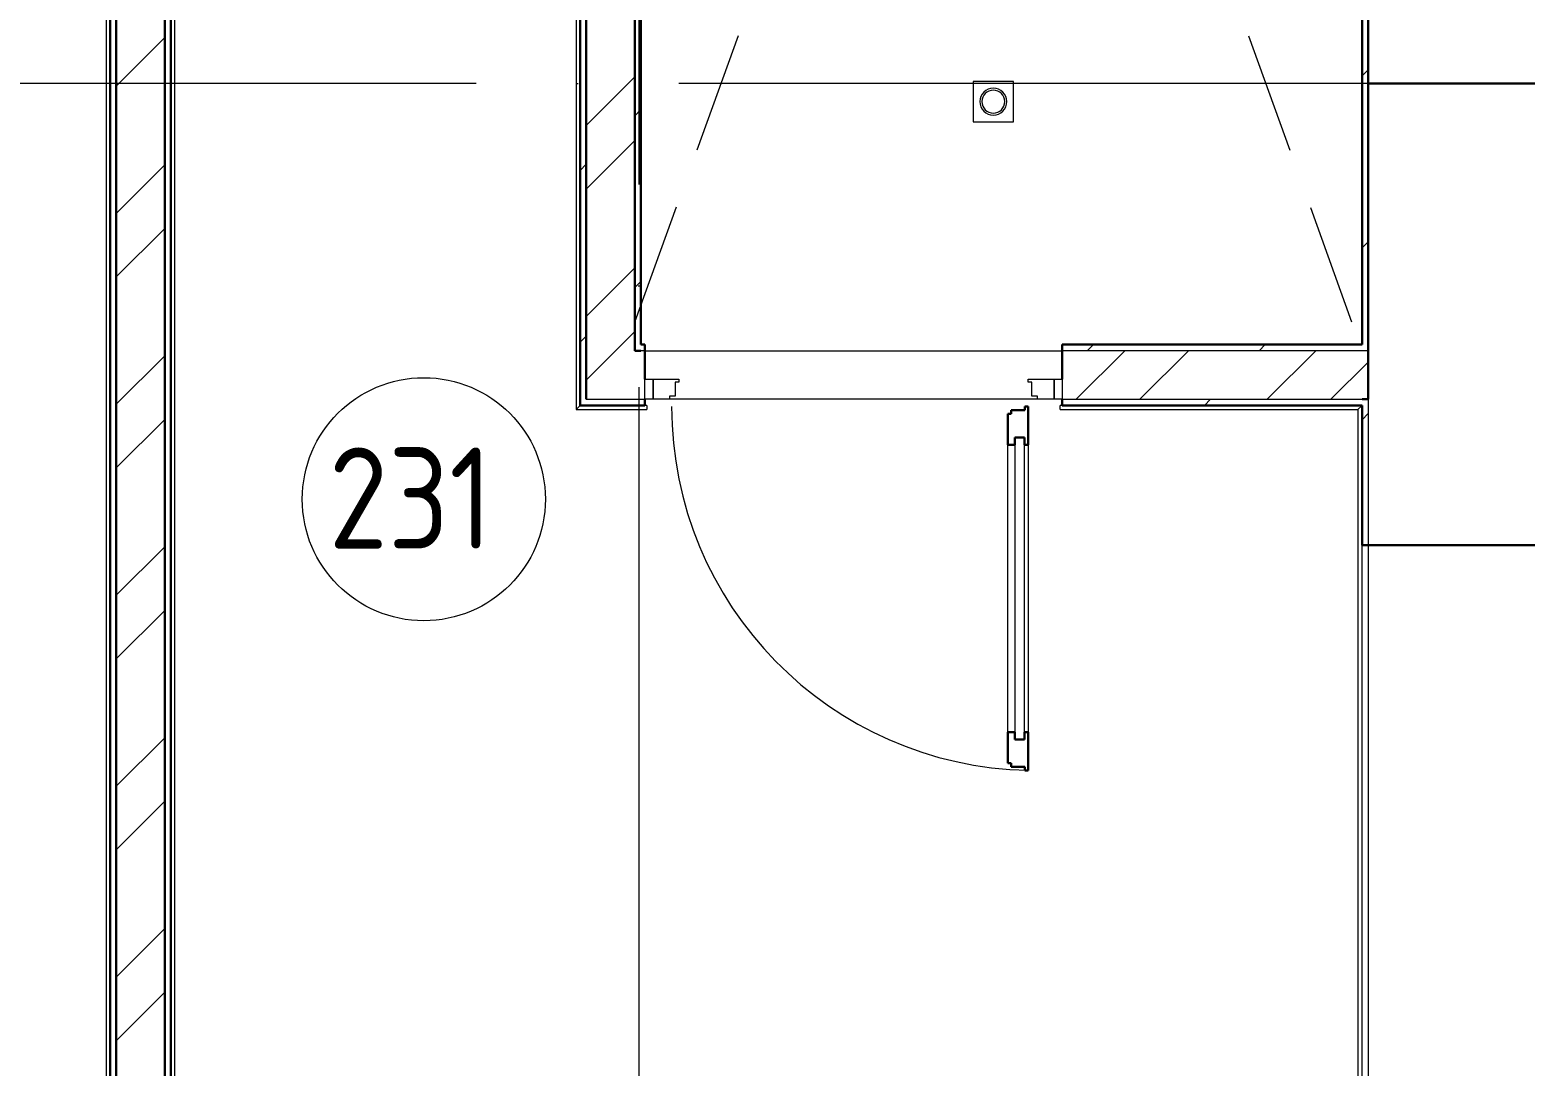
# Model space of a CAD drawing. Header units: millimetres. Extents: x -88595 to 880822, y -1054509 to -148035.
# Drawn here: x 298910 to 302601, y -249678 to -247120 of the extents above; entities that cross this region are included whole.
import ezdxf

# ---------------------------------------------------------------- set-up
doc = ezdxf.new("R2010")
doc.units = ezdxf.units.MM
doc.linetypes.add('ADSK_Линия сетки', pattern=[25, 20, -2.5, 0, -2.5])
doc.linetypes.add('ADSK_Сверху', pattern=[4.5, 3, -1.5])
for name, color, linetype, lineweight in [('Двери', 7, 'Continuous', 9), ('Линии', 7, 'Continuous', 9), ('Марки помещений', 7, 'Continuous', 20), ('Оборудование', 7, 'Continuous', 18), ('Ограждение', 7, 'Continuous', 9), ('Оси', 7, 'Continuous', 9), ('Сантехника', 7, 'Continuous', 18), ('Стены внутренние', 7, 'Continuous', 18), ('Стены наружные', 7, 'Continuous', 18), ('Стены штриховка', 7, 'Continuous', 9)]:
    doc.layers.add(name, color=color, linetype=linetype, lineweight=lineweight)
doc.layers.add('Двери открывание', color=7, linetype='Continuous', lineweight=9, true_color=0xc0c0c0)
doc.styles.add('GOST Common_2', font='GOST_Common.ttf', dxfattribs={"width": 0.9, "height": 350})

# ---------------------------------------------------------------- blocks, each defined once
blk = doc.blocks.new('2 этаж')
at = {"layer": 'Двери'}
for p, q in [((329762.5, 679826.5), (329782.5, 679826.5)), ((329762.5, 679776.5), (329762.5, 679826.5)), ((329782.5, 679826.5), (329782.5, 679776.5)), ((329782.5, 679826.5), (329846.5, 679826.5)), ((329782.5, 679776.5), (329782.5, 679826.5)), ((329837.5, 679818.5), (329837.5, 679784.5)), ((329846.5, 679818.5), (329837.5, 679818.5)), ((329846.5, 679826.5), (329846.5, 679818.5)), ((330708.5, 679826.5), (330772.5, 679826.5)), ((330708.5, 679818.5), (330708.5, 679826.5)), ((330717.5, 679818.5), (330708.5, 679818.5)), ((330717.5, 679784.5), (330717.5, 679818.5)), ((330772.5, 679826.5), (330792.5, 679826.5)), ((330772.5, 679776.5), (330772.5, 679826.5)), ((330772.5, 679826.5), (330772.5, 679776.5)), ((330792.5, 679826.5), (330792.5, 679776.5)), ((329782.5, 679776.5), (329762.5, 679776.5)), ((329823.5, 679776.5), (329782.5, 679776.5)), ((329823.5, 679784.5), (329823.5, 679776.5)), ((329837.5, 679784.5), (329823.5, 679784.5)), ((330731.5, 679784.5), (330717.5, 679784.5)), ((330731.5, 679776.5), (330731.5, 679784.5)), ((330772.5, 679776.5), (330731.5, 679776.5)), ((330792.5, 679776.5), (330772.5, 679776.5)), ((330658.5, 678954.5), (330658.5, 679664.5)), ((330675.5, 679682.5), (330675.5, 678936.5)), ((330699.5, 679682.5), (330675.5, 679682.5)), ((330699.5, 678936.5), (330699.5, 679682.5)), ((330708.5, 679664.5), (330708.5, 678954.5)), ((330675.5, 678936.5), (330699.5, 678936.5))]:
    blk.add_line(p, q, dxfattribs=at)
at = {"layer": 'Двери', "lineweight": 30}
for p, q in [((330658.5, 679740.5), (330666.5, 679740.5)), ((330658.5, 679664.5), (330658.5, 679740.5)), ((330666.5, 679740.5), (330666.5, 679749.5)), ((330666.5, 679749.5), (330700.5, 679749.5)), ((330700.5, 679758.5), (330708.5, 679758.5)), ((330700.5, 679749.5), (330700.5, 679758.5)), ((330708.5, 679758.5), (330708.5, 679664.5)), ((330658.5, 679664.5), (330675.5, 679664.5)), ((330675.5, 679664.5), (330675.5, 679682.5)), ((330675.5, 679682.5), (330699.5, 679682.5)), ((330699.5, 679682.5), (330699.5, 679664.5)), ((330699.5, 679664.5), (330708.5, 679664.5)), ((330658.5, 678878.5), (330658.5, 678954.5)), ((330658.5, 678954.5), (330675.5, 678954.5)), ((330675.5, 678954.5), (330675.5, 678936.5)), ((330675.5, 678936.5), (330699.5, 678936.5)), ((330699.5, 678954.5), (330708.5, 678954.5)), ((330699.5, 678936.5), (330699.5, 678954.5)), ((330708.5, 678954.5), (330708.5, 678860.5)), ((330666.5, 678878.5), (330658.5, 678878.5)), ((330666.5, 678869.5), (330666.5, 678878.5)), ((330700.5, 678869.5), (330666.5, 678869.5)), ((330700.5, 678860.5), (330700.5, 678869.5)), ((330708.5, 678860.5), (330700.5, 678860.5))]:
    blk.add_line(p, q, dxfattribs=at)
at = {"layer": 'Двери открывание'}
blk.add_arc((330726.5, 679758.5), 898, 180, 268.8515, dxfattribs=at)
at = {"layer": 'Линии', "linetype": 'ADSK_Сверху', "ltscale": 100}
for p, q in [((330298, 681520.5), (329697.5, 679856.5)), ((330947.4, 681520.5), (331547.5, 679854.5))]:
    blk.add_line(p, q, dxfattribs=at)
at = {"layer": 'Марки помещений'}
blk.add_circle((329216.8, 679529.9), 300, dxfattribs=at)
at = {"layer": 'Ограждение'}
for p, q in [((328432.5, 682556.5), (328432.5, 676881.5)), ((328602.5, 676881.5), (328602.5, 682556.5)), ((329592.5, 682556.5), (329592.5, 679751.5)), ((329592.5, 679751.5), (329602.5, 679761.5)), ((329592.5, 679751.5), (329767.5, 679751.5)), ((329767.5, 679761.5), (329762.5, 679761.5)), ((329767.5, 679761.5), (329767.5, 679751.5)), ((330787.5, 679751.5), (330787.5, 679761.5)), ((330792.5, 679761.5), (330787.5, 679761.5)), ((330787.5, 679751.5), (331522.5, 679751.5)), ((331522.5, 679751.5), (331532.5, 679761.5)), ((331522.5, 679751.5), (331522.5, 676881.5))]:
    blk.add_line(p, q, dxfattribs=at)
at = {"layer": 'Оси', "linetype": 'ADSK_Линия сетки', "ltscale": 100}
for p, q in [((329747.5, 697307.1), (329747.5, 631330.4)), ((331547.5, 697307.1), (331547.5, 631330.4)), ((359347.5, 680556.5), (287625.2, 680556.5))]:
    blk.add_line(p, q, dxfattribs=at)
at = {"layer": 'Сантехника'}
for p, q in [((330572.5, 680561.5), (330572.5, 680461.5)), ((330672.5, 680561.5), (330572.5, 680561.5)), ((330672.5, 680461.5), (330672.5, 680561.5)), ((330572.5, 680461.5), (330672.5, 680461.5))]:
    blk.add_line(p, q, dxfattribs=at)
for radius, start, end in [(33.3, 0, 180), (33.3, 180, 0), (28.3, 0, 180), (28.3, 180, 0)]:
    blk.add_arc((330622.5, 680511.5), radius, start, end, dxfattribs=at)
at = {"layer": 'Стены внутренние', "lineweight": 30}
for p, q in [((331547.5, 680556.5), (332637.5, 680556.5)), ((331937.5, 680556.5), (331547.5, 680556.5)), ((331547.5, 679416.5), (332249.5, 679416.5))]:
    blk.add_line(p, q, dxfattribs=at)
at = {"layer": 'Стены внутренние'}
blk.add_line((331547.5, 679776.5), (331547.5, 679416.5), dxfattribs=at)
at = {"layer": 'Стены наружные', "lineweight": 30}
for p, q in [((328577.5, 676856.5), (328577.5, 682556.5)), ((328592.5, 682556.5), (328592.5, 676871.5)), ((329602.5, 679761.5), (329602.5, 682556.5)), ((329617.5, 682556.5), (329617.5, 679776.5)), ((328442.5, 682256.5), (328442.5, 676871.5)), ((328457.5, 676856.5), (328457.5, 682256.5)), ((331547.5, 682146.5), (331547.5, 679776.5)), ((329737.5, 679896.5), (329737.5, 682066.5)), ((329752.5, 682051.5), (329752.5, 679911.5)), ((331532.5, 679911.5), (331532.5, 682051.5)), ((329737.5, 679896.5), (329752.5, 679896.5)), ((329762.5, 679911.5), (329752.5, 679911.5)), ((329762.5, 679911.5), (329762.5, 679826.5)), ((330792.5, 679911.5), (330792.5, 679826.5)), ((331532.5, 679911.5), (330792.5, 679911.5)), ((329762.5, 679776.5), (329762.5, 679761.5)), ((330792.5, 679776.5), (330792.5, 679761.5)), ((331547.5, 679776.5), (331532.5, 679776.5)), ((329602.5, 679761.5), (329762.5, 679761.5)), ((330792.5, 679761.5), (331532.5, 679761.5)), ((331532.5, 679761.5), (331532.5, 679416.5)), ((331547.5, 679416.5), (331532.5, 679416.5))]:
    blk.add_line(p, q, dxfattribs=at)
at = {"layer": 'Стены наружные', "linetype": 'Continuous', "lineweight": 9}
for p, q in [((328457.5, 680549.9), (328577.5, 680669.9)), ((331532.5, 680574.7), (331547.5, 680589.7)), ((329617.5, 680452.7), (329737.5, 680572.7)), ((329737.5, 680476.7), (329752.5, 680491.7)), ((329617.5, 680295.5), (329737.5, 680415.5)), ((328457.5, 680235.6), (328577.5, 680355.6)), ((329602.5, 680341.7), (329617.5, 680356.7)), ((328457.5, 680078.5), (328577.5, 680198.5)), ((331532.5, 680150.4), (331547.5, 680165.4)), ((329617.5, 679981.2), (329737.5, 680101.2)), ((329737.5, 680052.4), (329752.5, 680067.4)), ((329602.5, 679917.4), (329617.5, 679932.4)), ((329689.9, 679896.5), (329737.5, 679944.1)), ((328457.5, 679764.2), (328577.5, 679884.2)), ((329617.5, 679824.1), (329689.9, 679896.5)), ((330827.2, 679776.5), (330947.2, 679896.5)), ((330854.4, 679896.5), (330869.4, 679911.5)), ((330984.3, 679776.5), (331104.3, 679896.5)), ((331278.6, 679896.5), (331293.6, 679911.5)), ((331298.6, 679776.5), (331418.6, 679896.5)), ((331455.8, 679776.5), (331547.5, 679868.2)), ((331143.6, 679761.5), (331158.6, 679776.5)), ((331532.5, 679726.1), (331547.5, 679741.1)), ((328457.5, 679607), (328577.5, 679727)), ((328457.5, 679292.7), (328577.5, 679412.7)), ((328457.5, 679135.5), (328577.5, 679255.5)), ((328457.5, 678821.2), (328577.5, 678941.2)), ((328457.5, 678664.1), (328577.5, 678784.1)), ((328457.5, 678349.8), (328577.5, 678469.8)), ((328457.5, 678192.6), (328577.5, 678312.6))]:
    blk.add_line(p, q, dxfattribs=at)
at = {"layer": 'Стены наружные'}
for p, q in [((329762.5, 679896.5), (330792.5, 679896.5)), ((330731.5, 679776.5), (329823.5, 679776.5)), ((331532.5, 678086.5), (331532.5, 679416.5))]:
    blk.add_line(p, q, dxfattribs=at)
at = {"layer": 'Стены штриховка'}
for p, q in [((329762.5, 679896.5), (329752.5, 679896.5)), ((331547.5, 679896.5), (330792.5, 679896.5)), ((329617.5, 679776.5), (329762.5, 679776.5)), ((330792.5, 679776.5), (331532.5, 679776.5))]:
    blk.add_line(p, q, dxfattribs=at)
at = {"layer": 'Марки помещений', "style": 'GOST Common_2', "width": 0.9}
blk.add_text('231', height=250, dxfattribs=at).set_placement((328981.9, 679407.6))

msp = doc.modelspace()

# ---------------------------------------------------------------- block references
at = {"layer": 'Оборудование', "color": 5, "true_color": 0x0000ff}
msp.add_blockref('2 этаж', (-29334.2, -927808.4), dxfattribs=at)

doc.saveas('drawing.dxf')
